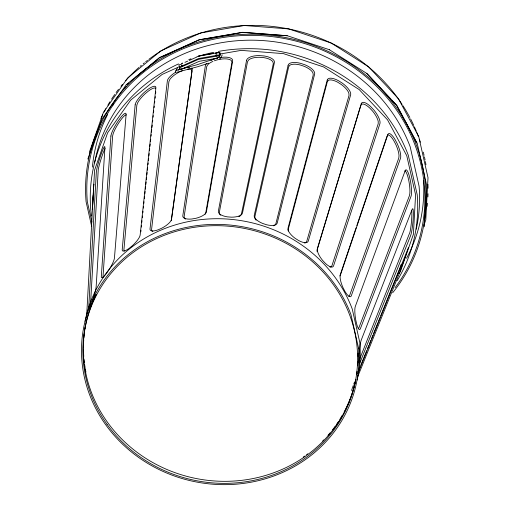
<?xml version="1.0" encoding="UTF-8"?>
<svg xmlns="http://www.w3.org/2000/svg" width="510" height="510" viewBox="0 0 510 510"><rect width="100%" height="100%" fill="white"/><g stroke="black" fill="none" stroke-linecap="round" stroke-linejoin="round"><path stroke-width="0.76" d="M317.054 251.443L317.067 250.11L360.908 105.289L361.992 104.097A12.948 4.501 51.6 0 1 369.629 107.922L372.631 111.129A12.948 4.501 51.6 0 1 378.229 121.444L378.21 123.771L331.863 265.914L330.933 266.934A11.067 3.844 51.6 0 1 329.881 267.01M86.566 317.634L93.808 184.161L93.764 184.913M92.386 209.706L94.579 170.149L107.635 132.778L130.662 100.139L162.097 74.46L179.494 66.625M92.45 208.66L93.177 195.451M90.334 307.383L98.271 169.454A12.948 1.23 -72.9 0 1 101.509 157.622L102.892 153.663A12.948 1.23 -72.9 0 1 105.149 148.557M424.275 226.752L426.589 185.009L417.206 143.335L396.939 105.519L367.072 73.618L329.505 49.814M140.824 231.808L140.989 230.227M141.327 227.065L141.499 225.484M141.837 222.322L142.003 220.741M142.341 217.579L142.513 215.998M142.851 212.836L143.017 211.255M143.355 208.093L143.527 206.512M143.865 203.35L144.037 201.769M144.375 198.607L144.623 196.235M144.878 193.864L145.133 191.492M145.388 189.121L145.637 186.749M145.892 184.378L146.147 182.006M146.402 179.635L146.65 177.263M146.905 174.892L147.16 172.52M147.416 170.149L147.67 167.777M148.008 164.615L148.174 163.034M148.429 160.663L148.684 158.291M148.933 155.92L149.188 153.548M149.526 150.393L149.698 148.812M149.946 146.44L150.201 144.069M150.456 141.697L150.711 139.326M151.049 136.164L151.215 134.583M151.47 132.211L151.725 129.84M151.98 127.468L152.229 125.097M152.566 121.935L152.739 120.354M153.076 117.192L153.242 115.611M153.58 112.449L153.752 110.868M154.09 107.706L154.256 106.125M154.594 102.963L154.766 101.382M155.104 98.22L155.276 96.639M155.614 93.477L155.779 91.896M171.239 220.753L191.926 71.228L191.454 69.717A12.948 4.38 -29 0 0 187.559 69.118M217.496 58.121L199.244 61.308L180.559 69.66L179.558 67.811L178.94 64.649L179.265 64.534M219.612 57.024L219.153 52.402L219.663 53.263L219.784 52.447L215.156 53.257M222.277 54.882L219.976 59.026L219.663 57.585M339.851 275.916L356.095 227.804M356.853 225.547L387.058 136.087M89.346 152.229L103.422 112.347L127.698 77.947L160.828 50.879L200.564 32.991L244.188 25.5L288.73 28.917L331.162 43.006L368.583 66.816L398.444 98.71L418.716 136.533L428.011 177.69L425.78 219.95L423.963 225.159M87.841 159.031L101.917 119.149L126.187 84.749L159.324 57.681L199.053 39.793L242.677 32.302L287.226 35.719L329.651 49.808M92.17 301.71L92.597 300.473M351.543 390.443L353.303 385.401M353.742 384.145L354.514 381.939M400.528 266.226L401.255 264.231M399.559 268.859L400.286 266.883M399.317 269.516L380.639 315.99M358.74 361.418L409.944 232.267A12.948 1.428 -84.4 0 0 411.602 220.116L411.838 215.928A12.948 1.428 -84.4 0 0 411.621 210.33M358.651 370.579L360.136 366.888M360.729 365.415L366.671 350.657M367.563 348.445L368.755 345.493M369.348 344.02L370.834 340.329M371.427 338.857L372.912 335.166M373.505 333.693L377.961 322.626M378.554 321.153L380.039 317.462M357.861 373.518L408.44 247.573L399.451 273.067L357.242 377.865M205.103 214.257L205.715 213.123L231.929 62.411L231.451 60.703A12.948 5.017 -13.3 0 0 222.334 58.962L217.948 59.715A12.948 5.017 -13.3 0 0 214.391 60.798M177.678 67.658L175.529 71.024L175.561 71.865L176.211 72.35M178.474 70.316L179.616 68.531M220.243 54.602L218.325 57.611L218.93 57.298L196.898 64.815L176.141 70.329L177.034 70.182M398.979 273.621L400.331 271.696L413.387 234.326L415.58 194.769L406.763 155.722L387.53 119.844L359.199 89.582L323.697 66.995L283.445 53.627L241.179 50.382L220.097 54.003M358.135 328.759L358.81 327.981L409.396 195.795L409.849 193.424A12.948 2.601 81.4 0 0 408.924 181.273L407.987 177.136A12.948 2.601 81.4 0 0 404.793 171.041M348.821 296.291L349.643 295.405L398.801 157.998L399.03 155.62A12.948 3.653 66.8 0 0 395.632 144.094L393.592 140.295A12.948 3.653 66.8 0 0 388.008 135.054M126.748 84.628L128.577 83.13M135.915 77.137L137.139 76.137M138.363 75.142L159.152 58.153M159.764 57.655L199.359 39.831L242.837 32.366M180.47 69.691L182.663 68.703A13.993 4.73 -29 0 1 189.777 67.32M182.401 70.629L179.087 72.12A12.948 4.38 -29 0 0 169.849 79.445L168.912 81.594L151.559 229.615L151.967 230.909A11.067 3.742 -29 0 0 152.873 231.374M180.024 64.553C182.459 64.547 183.243 61.716 181.7 63.673M184.932 62.36L187.737 61.104M189.146 60.48L196.86 57.031M179.673 66.995L198.613 58.529L219.434 54.889M179.558 67.811L198.498 59.345L219.319 55.705M208.654 63.189L197.612 66.753L177.104 72.203M219.676 53.92L219.753 56.049M198.358 55.998L219.351 52.332M198.964 56.087L202.049 55.552M203.592 55.278L213.613 53.524M220.479 57.585L222.283 57.279A13.993 5.419 -13.3 0 1 232.649 60.97L206.422 211.758A12.112 4.692 -13.3 0 1 195.872 218.305L191.773 219.013A12.112 4.692 -13.3 0 1 182.803 215.813L205.364 65.656A13.993 5.419 -13.3 0 1 206.505 63.559M243.627 32.423L287.226 35.77M217.101 55.488L217.043 55.902L215.877 55.902M366.798 73.536L390.609 98.966M391.693 100.126L396.557 105.328L407.037 124.867M407.783 126.263L416.759 143.01M124.255 251.086L123.904 249.957L136.839 105.207L137.604 102.931A12.948 3.494 -44.2 0 1 145.267 93.636L148.601 90.914A12.948 3.494 -44.2 0 1 155.62 88.217M103.275 277.459L103.02 276.484L112.627 135.985L113.188 133.633A12.948 2.422 -58.7 0 1 118.811 122.795L121.246 119.34A12.948 2.422 -58.7 0 1 126.391 114.928M220.243 54.462L219.784 52.447M219.944 54.742L220.103 55.443M91.915 222.06L87.312 201.699A169.569 157.985 12.5 0 1 299.593 42.062A169.569 157.985 12.5 0 1 395.084 287.659M91.577 226.058L86.088 201.756A170.805 159.139 12.5 0 1 302.755 41.775A170.805 159.139 12.5 0 1 392.662 292.753M288.246 230.998L288.15 229.717L327.35 81.651L328.517 80.268A12.948 5.087 35.7 0 1 337.728 82.218L341.49 84.615A12.948 5.087 35.7 0 1 348.865 93.215L349.031 95.446L306.688 241.51L305.688 242.696A11.067 4.348 35.7 0 1 304.464 243.002M423.504 180.591A166.515 155.142 12.5 0 1 406.572 258.264M92.393 167.159A166.515 155.142 12.5 0 1 107.565 114.648M112.487 105.748A166.515 155.142 12.5 0 1 113.717 103.728M124.759 88.255A166.515 155.142 12.5 0 1 126.276 86.426M100.98 118.454A170.805 159.139 12.5 0 1 102.657 114.903M104.066 112.111A170.805 159.139 12.5 0 1 105.901 108.655M107.846 105.226A170.805 159.139 12.5 0 1 109.886 101.828M111.588 99.144A170.805 159.139 12.5 0 1 114.705 94.516M116.095 92.565A170.805 159.139 12.5 0 1 118.486 89.365M120.953 86.228A170.805 159.139 12.5 0 1 122.47 84.38M125.587 80.758A170.805 159.139 12.5 0 1 138.943 67.422M140.135 66.37A170.805 159.139 12.5 0 1 141.34 65.337M143.17 63.807A170.805 159.139 12.5 0 1 144.406 62.794M145.65 61.799A170.805 159.139 12.5 0 1 147.537 60.327M148.805 59.364A170.805 159.139 12.5 0 1 200.87 33.029M201.609 32.806A170.805 159.139 12.5 0 1 402.122 104.422M402.989 105.761A170.805 159.139 12.5 0 1 409.842 117.485M410.582 118.9A170.805 159.139 12.5 0 1 413.725 125.332M414.381 126.773A170.805 159.139 12.5 0 1 416.262 131.115M416.855 132.568A170.805 159.139 12.5 0 1 418.27 136.208M419.354 139.198A170.805 159.139 12.5 0 1 420.38 142.214M423.294 152.19A170.805 159.139 12.5 0 1 424.059 155.301M424.416 156.863A170.805 159.139 12.5 0 1 425.079 159.993M425.385 161.562A170.805 159.139 12.5 0 1 425.946 164.698M427.96 184.276A170.805 159.139 12.5 0 1 428.056 188.222M428.011 193.762A170.805 159.139 12.5 0 1 427.896 196.93M427.463 203.241A170.805 159.139 12.5 0 1 427.144 206.391M85.036 321.383A139.179 129.674 12.5 0 1 210.522 218.873A139.179 129.674 12.5 0 1 352.251 309.034L359.799 342.459A139.179 129.674 12.5 0 1 357.096 380.148M355.763 379.682A137.802 128.392 12.5 0 1 178.685 473.93A137.802 128.392 12.5 0 1 96.294 294.315M358.014 353.175A137.802 128.392 12.5 0 1 358.052 356.318M357.924 361.826A137.802 128.392 12.5 0 1 357.682 365.759M357.127 371.229A137.802 128.392 12.5 0 1 356.7 374.327M344.875 410.55A137.802 128.392 12.5 0 1 344.154 411.927M342.267 415.35A137.802 128.392 12.5 0 1 339.832 419.398M338.557 421.4A137.802 128.392 12.5 0 1 336.332 424.683M335.414 425.978A137.802 128.392 12.5 0 1 332.552 429.79M330.066 432.882A137.802 128.392 12.5 0 1 328.006 435.285M323.767 439.888A137.802 128.392 12.5 0 1 322.683 440.991M307.842 453.804A137.802 128.392 12.5 0 1 306.567 454.735M304.636 456.099A137.802 128.392 12.5 0 1 303.335 456.992M85.909 372.039A137.802 128.392 12.5 0 1 85.317 368.921M85.055 367.359A137.802 128.392 12.5 0 1 84.59 364.236M84.386 362.68A137.802 128.392 12.5 0 1 84.042 359.569M83.78 356.464A137.802 128.392 12.5 0 1 83.487 349.426M83.474 347.068A137.802 128.392 12.5 0 1 83.729 339.985M83.908 337.633A137.802 128.392 12.5 0 1 84.603 331.392M85.068 328.306A137.802 128.392 12.5 0 1 85.47 326.011M355.47 381.155A137.802 128.392 12.5 0 1 345.232 409.861M397.207 280.634A164.233 153.019 12.5 0 0 417.199 194.692L408.293 155.257A164.233 153.019 12.5 0 0 218.299 51.434M91.43 216.03A164.233 153.019 12.5 0 1 178.494 63.916M188.757 59.619A164.233 153.019 12.5 0 1 190.995 58.79M196.994 56.75A164.233 153.019 12.5 0 1 213.645 52.345M94.573 162.856A164.233 153.019 12.5 0 1 242.11 40.405A164.233 153.019 12.5 0 1 410.174 146.759L419.08 186.195A164.233 153.019 12.5 0 1 416.23 229.2M92.814 299.854A12.112 1.154 -72.9 0 0 96.154 286.601L104.913 147.67A13.993 1.332 -72.9 0 0 101.662 152.713L100.164 156.991A13.993 1.332 -72.9 0 0 96.307 172.303L88.708 307.925A12.112 1.154 -72.9 0 0 91.519 303.558M175.924 72.025A13.993 4.73 -29 0 0 167.369 80.835L150.01 228.933A12.112 4.099 -29 0 0 158.285 229.755L162.021 228.072A12.112 4.099 -29 0 0 171.519 219.249L192.219 69.647A13.993 4.73 -29 0 0 191.715 68.053M212.957 61.372A12.948 5.017 -13.3 0 0 207.729 64.776L206.652 66.753L184.104 216.839L184.512 218.305A11.067 4.284 -13.3 0 0 185.487 219.051M210.949 60.441A13.993 5.419 -13.3 0 1 217.547 58.089M238.852 216.673A11.067 4.577 3 0 0 240.388 215.724L241.389 214.187L273.309 63.68L272.888 61.774A12.948 5.355 3 0 0 263.689 57.611L259.214 57.267A12.948 5.355 3 0 0 248.663 59.919L247.503 61.704L219.319 212.498L219.683 214.136A11.067 4.577 3 0 0 220.651 215.169M273.481 225.802A11.067 4.603 19.4 0 0 274.801 225.229L275.827 223.871L313.248 74.951L312.936 72.866A12.948 5.38 19.4 0 0 304.336 66.357L300.071 64.942A12.948 5.38 19.4 0 0 289.865 65.203L288.673 66.784L254.809 216.89L255.083 218.682A11.067 4.603 19.4 0 0 256.103 220.148M359.129 353.468L358.912 357.382A12.112 1.332 -84.4 0 0 360.034 362.546L410.601 235.652A13.993 1.543 -84.4 0 0 413.094 220.059L413.342 215.532A13.993 1.543 -84.4 0 0 412.048 209.578L361.284 339.972A12.112 1.332 -84.4 0 0 359.129 353.468M110.919 136.042L101.305 276.611A12.112 2.263 -58.7 0 0 106.392 273.519L108.675 270.281A12.112 2.263 -58.7 0 0 114.444 257.99L126.097 114.527A13.993 2.614 -58.7 0 0 120.226 118.103L117.587 121.839A13.993 2.614 -58.7 0 0 110.919 136.042M135.156 104.843L122.215 249.67A12.112 3.27 -44.2 0 0 129.164 248.344L132.275 245.801A12.112 3.27 -44.2 0 0 140.154 235.014L155.875 87.918A13.993 3.78 -44.2 0 0 147.849 89.448L144.254 92.386A13.993 3.78 -44.2 0 0 135.156 104.843M246.553 60.339L218.356 211.204A12.112 5.011 3 0 0 227.345 216.852L231.534 217.177A12.112 5.011 3 0 0 242.467 213.059L274.405 62.475A13.993 5.788 3 0 0 264.021 55.953L259.182 55.584A13.993 5.788 3 0 0 246.553 60.339M288.118 65.248L254.241 215.424A12.112 5.036 19.4 0 0 262.573 223.425L266.564 224.751A12.112 5.036 19.4 0 0 277.21 223.055L314.651 74.058A13.993 5.814 19.4 0 0 305.025 64.821L300.416 63.291A13.993 5.814 19.4 0 0 288.118 65.248M327.235 80.044L288.016 228.18A12.112 4.762 35.7 0 0 295.067 238.278L298.586 240.516A12.112 4.762 35.7 0 0 308.276 241.071L350.638 94.93A13.993 5.502 35.7 0 0 342.497 83.27L338.43 80.688A13.993 5.502 35.7 0 0 327.235 80.044M361.239 103.721L317.379 248.612A12.112 4.207 51.6 0 0 322.601 260.393L325.405 263.396A12.112 4.207 51.6 0 0 333.546 265.882L379.918 123.669A13.993 4.864 51.6 0 0 373.887 110.052L370.642 106.59A13.993 4.864 51.6 0 0 361.239 103.721M387.81 134.666L340.329 275.317A12.112 3.417 66.8 0 0 343.3 288.277L345.206 291.835A12.112 3.417 66.8 0 0 351.307 295.787L400.49 158.317A13.993 3.946 66.8 0 0 397.06 143.342L394.861 139.236A13.993 3.946 66.8 0 0 387.81 134.666M405.144 170.773L355.304 306.478A12.112 2.435 81.4 0 0 355.763 320.025L356.637 323.895A12.112 2.435 81.4 0 0 360.34 328.759L410.958 196.509A13.993 2.811 81.4 0 0 410.435 180.859L409.422 176.39A13.993 2.811 81.4 0 0 405.144 170.773M181.413 65.662C181.107 66.938 183.6 64.343 181.413 65.662M181.745 66.249C181.439 67.53 183.925 64.929 181.745 66.249M216.304 52.613L216.24 53.027L217.464 52.613L216.304 52.613M215.959 55.016L215.896 55.431L217.12 55.016L215.959 55.016M358.543 348.132L350.995 314.708A139.179 129.674 12.5 0 0 122.923 259.061A139.179 129.674 12.5 0 0 171.698 475.02A139.179 129.674 12.5 0 0 358.543 348.132M107.049 424.345A137.802 128.392 12.5 0 0 344.25 413.387A137.802 128.392 12.5 0 0 209.374 225.828A137.802 128.392 12.5 0 0 107.049 424.345"/></g></svg>
